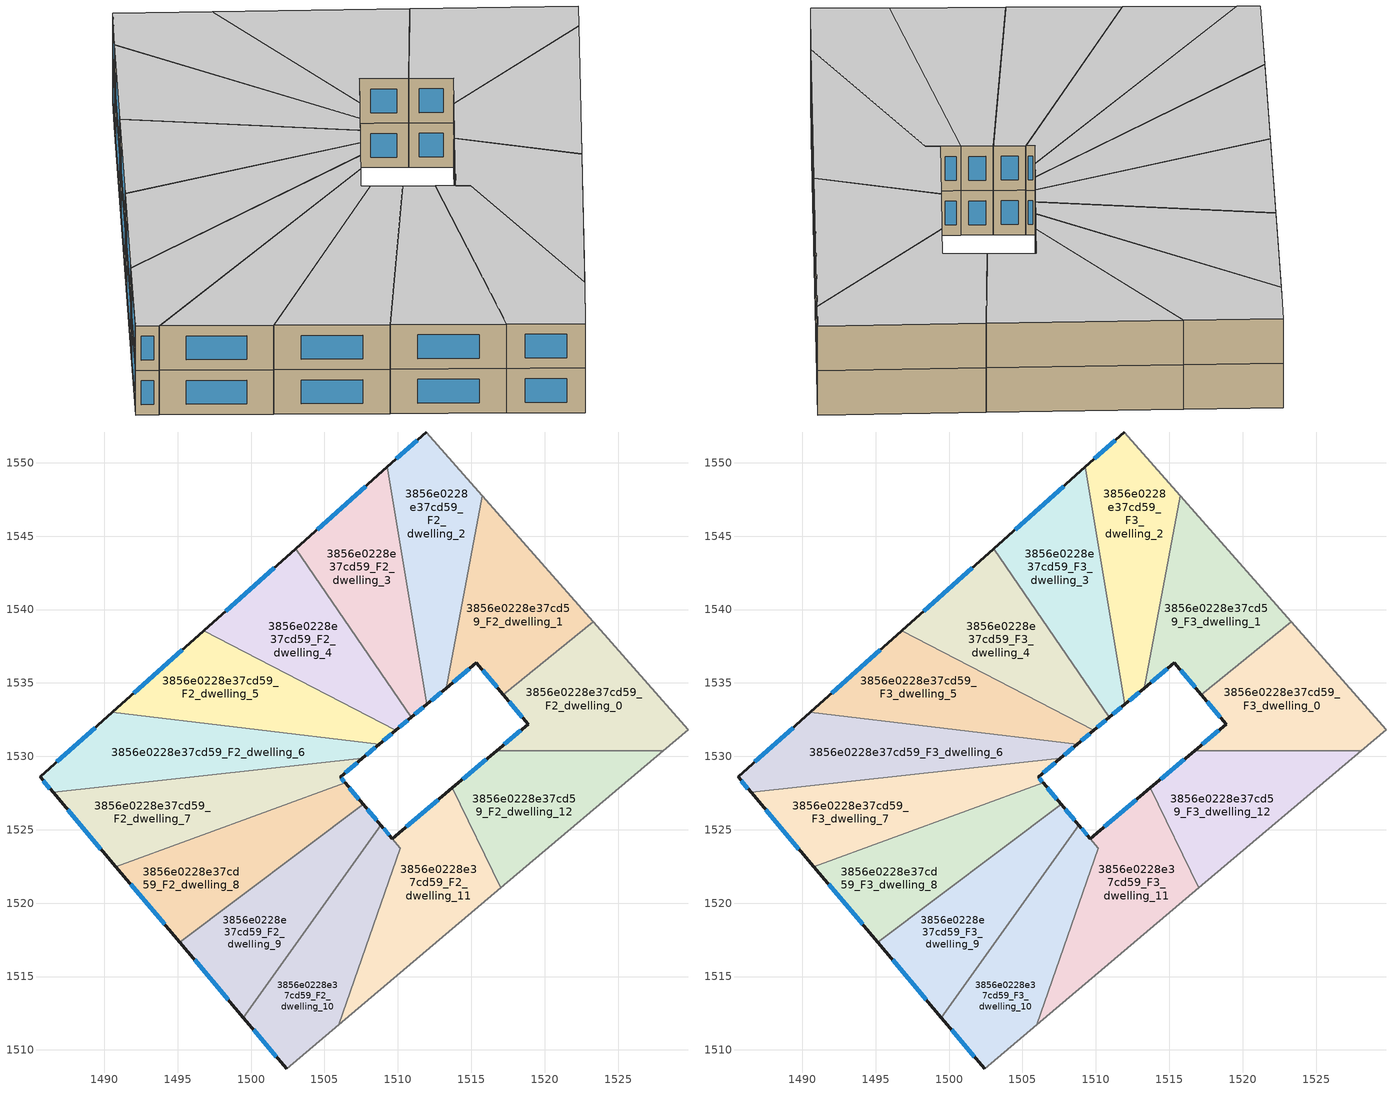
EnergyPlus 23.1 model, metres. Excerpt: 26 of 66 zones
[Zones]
3856e0228e37cd59_F2_dwelling_0
 floor to 3856e0228e37cd59_F1_dwelling_0 (EU_floor_Construction): 1523.32,1539.15 1529.76,1531.83 1528.06,1530.39 1516.73,1530.39 1518.88,1532.2 1517.19,1534.2 z6
 wall outside (EU_wall_Construction): 1517.19,1534.2 1518.88,1532.2 1516.73,1530.39 z6:9
 wall to 3856e0228e37cd59_F2_dwelling_12 (EU_wall_Construction): 1516.73,1530.39 1528.06,1530.39 z6:9
 wall to 3856e0228e37cd59_F2_dwelling_1 (EU_wall_Construction): 1523.32,1539.15 1517.19,1534.2 z6:9
 wall adiabatic (EU_wall_Construction): 1528.06,1530.39 1529.76,1531.83 1523.32,1539.15 z6:9
 window (EU_Window_Construction): 1518.38,1531.77 1517.24,1530.81 / 1517.59,1533.73 1518.49,1532.67 z6.7:8.3
3856e0228e37cd59_F2_dwelling_1
 floor to 3856e0228e37cd59_F1_dwelling_1 (EU_floor_Construction): 1515.76,1547.74 1523.32,1539.15 1517.19,1534.2 1515.35,1536.38 1513.28,1534.64 z6
 wall outside (EU_wall_Construction): 1513.28,1534.64 1515.35,1536.38 1517.19,1534.2 z6:9
 wall to 3856e0228e37cd59_F2_dwelling_2 (EU_wall_Construction): 1515.76,1547.74 1513.28,1534.64 z6:9
 wall adiabatic (EU_wall_Construction): 1523.32,1539.15 1515.76,1547.74 z6:9
 window (EU_Window_Construction): 1515.78,1535.86 1516.76,1534.71 / 1513.77,1535.05 1514.86,1535.97 z6.7:8.3
3856e0228e37cd59_F2_dwelling_10
 floor to 3856e0228e37cd59_F1_dwelling_10 (EU_floor_Construction): 1509.61,1524.4 1510.16,1523.74 1505.99,1511.72 1502.42,1508.71 1499.48,1512.19 1508.84,1525.3 z6
 wall outside (EU_wall_Construction): 1499.48,1512.19 1502.42,1508.71 / 1509.61,1524.4 1508.84,1525.3 z6:9
 wall adiabatic (EU_wall_Construction): 1502.42,1508.71 1505.99,1511.72 z6:9
 wall to 3856e0228e37cd59_F2_dwelling_9 (EU_wall_Construction): 1508.84,1525.3 1499.48,1512.19 z6:9
 wall to 3856e0228e37cd59_F2_dwelling_11 (EU_wall_Construction): 1505.99,1511.72 1510.16,1523.74 1509.61,1524.4 z6:9
 window (EU_Window_Construction): 1500.17,1511.37 1501.73,1509.53 / 1509.43,1524.61 1509.02,1525.09 z6.7:8.3
3856e0228e37cd59_F2_dwelling_11
 floor to 3856e0228e37cd59_F1_dwelling_11 (EU_floor_Construction): 1513.71,1527.85 1517.02,1521.05 1505.99,1511.72 1510.17,1523.74 1509.61,1524.4 z6
 wall outside (EU_wall_Construction): 1513.71,1527.85 1509.61,1524.4 z6:9
 wall to 3856e0228e37cd59_F2_dwelling_12 (EU_wall_Construction): 1517.02,1521.05 1513.71,1527.85 z6:9
 wall adiabatic (EU_wall_Construction): 1505.99,1511.72 1517.02,1521.05 z6:9
 window (EU_Window_Construction): 1512.75,1527.04 1510.57,1525.21 z6.7:8.3
3856e0228e37cd59_F2_dwelling_12
 floor to 3856e0228e37cd59_F1_dwelling_12 (EU_floor_Construction): 1528.06,1530.39 1517.02,1521.05 1513.71,1527.85 1516.73,1530.39 z6
 wall outside (EU_wall_Construction): 1516.73,1530.39 1513.71,1527.85 z6:9
 wall adiabatic (EU_wall_Construction): 1517.02,1521.05 1528.06,1530.39 z6:9
 window (EU_Window_Construction): 1516.02,1529.79 1514.42,1528.45 z6.7:8.3
3856e0228e37cd59_F2_dwelling_2
 floor to 3856e0228e37cd59_F1_dwelling_2 (EU_floor_Construction): 1511.94,1552.08 1515.76,1547.74 1513.28,1534.64 1511.96,1533.53 1509.28,1549.71 z6
 wall outside (EU_wall_Construction): 1511.96,1533.53 1513.28,1534.64 / 1511.94,1552.08 1509.28,1549.71 z6:9
 wall to 3856e0228e37cd59_F2_dwelling_3 (EU_wall_Construction): 1509.28,1549.71 1511.96,1533.53 z6:9
 wall adiabatic (EU_wall_Construction): 1515.76,1547.74 1511.94,1552.08 z6:9
 window (EU_Window_Construction): 1512.27,1533.79 1512.97,1534.38 / 1511.32,1551.53 1509.91,1550.27 z6.7:8.3
3856e0228e37cd59_F2_dwelling_3
 floor to 3856e0228e37cd59_F1_dwelling_3 (EU_floor_Construction): 1509.28,1549.71 1511.96,1533.53 1510.92,1532.66 1503.04,1544.14 z6
 wall outside (EU_wall_Construction): 1510.92,1532.66 1511.96,1533.53 / 1509.28,1549.71 1503.04,1544.14 z6:9
 wall to 3856e0228e37cd59_F2_dwelling_4 (EU_wall_Construction): 1503.04,1544.14 1510.92,1532.66 z6:9
 window (EU_Window_Construction): 1511.16,1532.86 1511.71,1533.33 / 1507.82,1548.4 1504.51,1545.45 z6.7:8.3
3856e0228e37cd59_F2_dwelling_4
 floor to 3856e0228e37cd59_F1_dwelling_4 (EU_floor_Construction): 1503.04,1544.14 1510.92,1532.66 1509.85,1531.76 1496.79,1538.57 z6
 wall outside (EU_wall_Construction): 1509.85,1531.76 1510.92,1532.66 / 1503.04,1544.14 1496.79,1538.57 z6:9
 wall to 3856e0228e37cd59_F2_dwelling_5 (EU_wall_Construction): 1496.79,1538.57 1509.85,1531.76 z6:9
 window (EU_Window_Construction): 1510.1,1531.97 1510.67,1532.45 / 1501.57,1542.83 1498.26,1539.88 z6.7:8.3
3856e0228e37cd59_F2_dwelling_5
 floor to 3856e0228e37cd59_F1_dwelling_5 (EU_floor_Construction): 1509.85,1531.76 1508.74,1530.83 1490.54,1532.99 1496.79,1538.57 z6
 wall outside (EU_wall_Construction): 1508.74,1530.83 1509.85,1531.76 / 1496.79,1538.57 1490.54,1532.99 z6:9
 wall to 3856e0228e37cd59_F2_dwelling_6 (EU_wall_Construction): 1490.54,1532.99 1508.74,1530.83 z6:9
 window (EU_Window_Construction): 1509,1531.05 1509.59,1531.54 / 1495.32,1537.26 1492.01,1534.3 z6.7:8.3
3856e0228e37cd59_F2_dwelling_6
 floor to 3856e0228e37cd59_F1_dwelling_6 (EU_floor_Construction): 1508.74,1530.83 1507.58,1529.85 1486.51,1527.54 1485.62,1528.6 1490.54,1532.99 z6
 wall outside (EU_wall_Construction): 1507.58,1529.85 1508.74,1530.83 / 1490.54,1532.99 1485.62,1528.6 1486.51,1527.54 z6:9
 wall to 3856e0228e37cd59_F2_dwelling_7 (EU_wall_Construction): 1486.51,1527.54 1507.58,1529.85 z6:9
 window (EU_Window_Construction): 1507.85,1530.08 1508.47,1530.6 / 1485.83,1528.35 1486.3,1527.79 / 1489.38,1531.95 1486.78,1529.63 z6.7:8.3
3856e0228e37cd59_F2_dwelling_7
 floor to 3856e0228e37cd59_F1_dwelling_7 (EU_floor_Construction): 1507.58,1529.85 1506.07,1528.59 1506.41,1528.18 1490.78,1522.49 1486.51,1527.54 z6
 wall outside (EU_wall_Construction): 1506.41,1528.18 1506.07,1528.59 1507.58,1529.85 / 1486.51,1527.54 1490.78,1522.49 z6:9
 wall to 3856e0228e37cd59_F2_dwelling_8 (EU_wall_Construction): 1490.78,1522.49 1506.41,1528.18 z6:9
 window (EU_Window_Construction): 1506.43,1528.89 1507.22,1529.56 / 1506.33,1528.28 1506.15,1528.49 / 1487.51,1526.36 1489.78,1523.68 z6.7:8.3
3856e0228e37cd59_F2_dwelling_8
 floor to 3856e0228e37cd59_F1_dwelling_8 (EU_floor_Construction): 1506.41,1528.18 1507.63,1526.74 1495.13,1517.34 1490.78,1522.49 z6
 wall outside (EU_wall_Construction): 1507.63,1526.74 1506.41,1528.18 / 1490.78,1522.49 1495.13,1517.34 z6:9
 wall to 3856e0228e37cd59_F2_dwelling_9 (EU_wall_Construction): 1495.13,1517.34 1507.63,1526.74 z6:9
 window (EU_Window_Construction): 1507.34,1527.08 1506.7,1527.85 / 1491.8,1521.28 1494.11,1518.55 z6.7:8.3
3856e0228e37cd59_F2_dwelling_9
 floor to 3856e0228e37cd59_F1_dwelling_9 (EU_floor_Construction): 1507.63,1526.74 1508.84,1525.3 1499.48,1512.19 1495.13,1517.34 z6
 wall outside (EU_wall_Construction): 1508.84,1525.3 1507.63,1526.74 / 1495.13,1517.34 1499.48,1512.19 z6:9
 window (EU_Window_Construction): 1508.56,1525.64 1507.92,1526.41 / 1496.15,1516.13 1498.46,1513.4 z6.7:8.3
3856e0228e37cd59_F3_dwelling_0
 floor to 3856e0228e37cd59_F2_dwelling_0 (EU_floor_Construction): 1523.32,1539.15 1529.76,1531.83 1528.06,1530.39 1516.73,1530.39 1518.88,1532.2 1517.19,1534.2 z9
 wall outside (EU_wall_Construction): 1517.19,1534.2 1518.88,1532.2 1516.73,1530.39 z9:12
 wall to 3856e0228e37cd59_F3_dwelling_12 (EU_wall_Construction): 1516.73,1530.39 1528.06,1530.39 z9:12
 wall to 3856e0228e37cd59_F3_dwelling_1 (EU_wall_Construction): 1523.32,1539.15 1517.19,1534.2 z9:12
 wall adiabatic (EU_wall_Construction): 1528.06,1530.39 1529.76,1531.83 1523.32,1539.15 z9:12
 window (EU_Window_Construction): 1518.38,1531.77 1517.24,1530.81 / 1517.59,1533.73 1518.49,1532.67 z9.7:11.3
 ceiling to 3856e0228e37cd59_F4_dwelling_0 (EU_floor_Construction): 1529.76,1531.83 1523.32,1539.15 1517.19,1534.2 1518.88,1532.2 1516.73,1530.39 1528.06,1530.39 z12
3856e0228e37cd59_F3_dwelling_1
 floor to 3856e0228e37cd59_F2_dwelling_1 (EU_floor_Construction): 1515.76,1547.74 1523.32,1539.15 1517.19,1534.2 1515.35,1536.38 1513.28,1534.64 z9
 wall outside (EU_wall_Construction): 1513.28,1534.64 1515.35,1536.38 1517.19,1534.2 z9:12
 wall to 3856e0228e37cd59_F3_dwelling_2 (EU_wall_Construction): 1515.76,1547.74 1513.28,1534.64 z9:12
 wall adiabatic (EU_wall_Construction): 1523.32,1539.15 1515.76,1547.74 z9:12
 window (EU_Window_Construction): 1515.78,1535.86 1516.76,1534.71 / 1513.77,1535.05 1514.86,1535.97 z9.7:11.3
 ceiling to 3856e0228e37cd59_F4_dwelling_1 (EU_floor_Construction): 1523.32,1539.15 1515.76,1547.74 1513.28,1534.64 1515.35,1536.38 1517.19,1534.2 z12
3856e0228e37cd59_F3_dwelling_10
 floor to 3856e0228e37cd59_F2_dwelling_10 (EU_floor_Construction): 1509.61,1524.4 1510.16,1523.74 1505.99,1511.72 1502.42,1508.71 1499.48,1512.19 1508.84,1525.3 z9
 wall outside (EU_wall_Construction): 1499.48,1512.19 1502.42,1508.71 / 1509.61,1524.4 1508.84,1525.3 z9:12
 wall adiabatic (EU_wall_Construction): 1502.42,1508.71 1505.99,1511.72 z9:12
 wall to 3856e0228e37cd59_F3_dwelling_9 (EU_wall_Construction): 1508.84,1525.3 1499.48,1512.19 z9:12
 wall to 3856e0228e37cd59_F3_dwelling_11 (EU_wall_Construction): 1505.99,1511.72 1510.16,1523.74 1509.61,1524.4 z9:12
 window (EU_Window_Construction): 1500.17,1511.37 1501.73,1509.53 / 1509.43,1524.61 1509.02,1525.09 z9.7:11.3
 ceiling to 3856e0228e37cd59_F4_dwelling_10 (EU_floor_Construction): 1505.99,1511.72 1510.16,1523.74 1509.61,1524.4 1508.84,1525.3 1499.48,1512.19 1502.42,1508.71 z12
3856e0228e37cd59_F3_dwelling_11
 floor to 3856e0228e37cd59_F2_dwelling_11 (EU_floor_Construction): 1513.71,1527.85 1517.02,1521.05 1505.99,1511.72 1510.17,1523.74 1509.61,1524.4 z9
 wall outside (EU_wall_Construction): 1513.71,1527.85 1509.61,1524.4 z9:12
 wall to 3856e0228e37cd59_F3_dwelling_12 (EU_wall_Construction): 1517.02,1521.05 1513.71,1527.85 z9:12
 wall adiabatic (EU_wall_Construction): 1505.99,1511.72 1517.02,1521.05 z9:12
 window (EU_Window_Construction): 1512.75,1527.04 1510.57,1525.21 z9.7:11.3
 ceiling to 3856e0228e37cd59_F4_dwelling_11 (EU_floor_Construction): 1517.02,1521.05 1513.71,1527.85 1509.61,1524.4 1510.17,1523.74 1505.99,1511.72 z12
3856e0228e37cd59_F3_dwelling_12
 floor to 3856e0228e37cd59_F2_dwelling_12 (EU_floor_Construction): 1528.06,1530.39 1517.02,1521.05 1513.71,1527.85 1516.73,1530.39 z9
 wall outside (EU_wall_Construction): 1516.73,1530.39 1513.71,1527.85 z9:12
 wall adiabatic (EU_wall_Construction): 1517.02,1521.05 1528.06,1530.39 z9:12
 window (EU_Window_Construction): 1516.02,1529.79 1514.42,1528.45 z9.7:11.3
 ceiling to 3856e0228e37cd59_F4_dwelling_12 (EU_floor_Construction): 1528.06,1530.39 1516.73,1530.39 1513.71,1527.85 1517.02,1521.05 z12
3856e0228e37cd59_F3_dwelling_2
 floor to 3856e0228e37cd59_F2_dwelling_2 (EU_floor_Construction): 1511.94,1552.08 1515.76,1547.74 1513.28,1534.64 1511.96,1533.53 1509.28,1549.71 z9
 wall outside (EU_wall_Construction): 1511.96,1533.53 1513.28,1534.64 / 1511.94,1552.08 1509.28,1549.71 z9:12
 wall to 3856e0228e37cd59_F3_dwelling_3 (EU_wall_Construction): 1509.28,1549.71 1511.96,1533.53 z9:12
 wall adiabatic (EU_wall_Construction): 1515.76,1547.74 1511.94,1552.08 z9:12
 window (EU_Window_Construction): 1512.27,1533.79 1512.97,1534.38 / 1511.32,1551.53 1509.91,1550.27 z9.7:11.3
 ceiling to 3856e0228e37cd59_F4_dwelling_2 (EU_floor_Construction): 1513.28,1534.64 1515.76,1547.74 1511.94,1552.08 1509.28,1549.71 1511.96,1533.53 z12
3856e0228e37cd59_F3_dwelling_3
 floor to 3856e0228e37cd59_F2_dwelling_3 (EU_floor_Construction): 1509.28,1549.71 1511.96,1533.53 1510.92,1532.66 1503.04,1544.14 z9
 wall outside (EU_wall_Construction): 1510.92,1532.66 1511.96,1533.53 / 1509.28,1549.71 1503.04,1544.14 z9:12
 wall to 3856e0228e37cd59_F3_dwelling_4 (EU_wall_Construction): 1503.04,1544.14 1510.92,1532.66 z9:12
 window (EU_Window_Construction): 1511.16,1532.86 1511.71,1533.33 / 1507.82,1548.4 1504.51,1545.45 z9.7:11.3
 ceiling to 3856e0228e37cd59_F4_dwelling_3 (EU_floor_Construction): 1511.96,1533.53 1509.28,1549.71 1503.04,1544.14 1510.92,1532.66 z12
3856e0228e37cd59_F3_dwelling_4
 floor to 3856e0228e37cd59_F2_dwelling_4 (EU_floor_Construction): 1503.04,1544.14 1510.92,1532.66 1509.85,1531.76 1496.79,1538.57 z9
 wall outside (EU_wall_Construction): 1509.85,1531.76 1510.92,1532.66 / 1503.04,1544.14 1496.79,1538.57 z9:12
 wall to 3856e0228e37cd59_F3_dwelling_5 (EU_wall_Construction): 1496.79,1538.57 1509.85,1531.76 z9:12
 window (EU_Window_Construction): 1510.1,1531.97 1510.67,1532.45 / 1501.57,1542.83 1498.26,1539.88 z9.7:11.3
 ceiling to 3856e0228e37cd59_F4_dwelling_4 (EU_floor_Construction): 1510.92,1532.66 1503.04,1544.14 1496.79,1538.57 1509.85,1531.76 z12
3856e0228e37cd59_F3_dwelling_5
 floor to 3856e0228e37cd59_F2_dwelling_5 (EU_floor_Construction): 1509.85,1531.76 1508.74,1530.83 1490.54,1532.99 1496.79,1538.57 z9
 wall outside (EU_wall_Construction): 1508.74,1530.83 1509.85,1531.76 / 1496.79,1538.57 1490.54,1532.99 z9:12
 wall to 3856e0228e37cd59_F3_dwelling_6 (EU_wall_Construction): 1490.54,1532.99 1508.74,1530.83 z9:12
 window (EU_Window_Construction): 1509,1531.05 1509.59,1531.54 / 1495.32,1537.26 1492.01,1534.3 z9.7:11.3
 ceiling to 3856e0228e37cd59_F4_dwelling_5 (EU_floor_Construction): 1509.85,1531.76 1496.79,1538.57 1490.54,1532.99 1508.74,1530.83 z12
3856e0228e37cd59_F3_dwelling_6
 floor to 3856e0228e37cd59_F2_dwelling_6 (EU_floor_Construction): 1508.74,1530.83 1507.58,1529.85 1486.51,1527.54 1485.62,1528.6 1490.54,1532.99 z9
 wall outside (EU_wall_Construction): 1507.58,1529.85 1508.74,1530.83 / 1490.54,1532.99 1485.62,1528.6 1486.51,1527.54 z9:12
 wall to 3856e0228e37cd59_F3_dwelling_7 (EU_wall_Construction): 1486.51,1527.54 1507.58,1529.85 z9:12
 window (EU_Window_Construction): 1507.85,1530.08 1508.47,1530.6 / 1485.83,1528.35 1486.3,1527.79 / 1489.38,1531.95 1486.78,1529.63 z9.7:11.3
 ceiling to 3856e0228e37cd59_F4_dwelling_6 (EU_floor_Construction): 1507.58,1529.85 1508.74,1530.83 1490.54,1532.99 1485.62,1528.6 1486.51,1527.54 z12
3856e0228e37cd59_F3_dwelling_7
 floor to 3856e0228e37cd59_F2_dwelling_7 (EU_floor_Construction): 1507.58,1529.85 1506.07,1528.59 1506.41,1528.18 1490.78,1522.49 1486.51,1527.54 z9
 wall outside (EU_wall_Construction): 1506.41,1528.18 1506.07,1528.59 1507.58,1529.85 / 1486.51,1527.54 1490.78,1522.49 z9:12
 wall to 3856e0228e37cd59_F3_dwelling_8 (EU_wall_Construction): 1490.78,1522.49 1506.41,1528.18 z9:12
 window (EU_Window_Construction): 1506.43,1528.89 1507.22,1529.56 / 1506.33,1528.28 1506.15,1528.49 / 1487.51,1526.36 1489.78,1523.68 z9.7:11.3
 ceiling to 3856e0228e37cd59_F4_dwelling_7 (EU_floor_Construction): 1506.41,1528.18 1506.07,1528.59 1507.58,1529.85 1486.51,1527.54 1490.78,1522.49 z12
3856e0228e37cd59_F3_dwelling_8
 floor to 3856e0228e37cd59_F2_dwelling_8 (EU_floor_Construction): 1506.41,1528.18 1507.63,1526.74 1495.13,1517.34 1490.78,1522.49 z9
 wall outside (EU_wall_Construction): 1507.63,1526.74 1506.41,1528.18 / 1490.78,1522.49 1495.13,1517.34 z9:12
 wall to 3856e0228e37cd59_F3_dwelling_9 (EU_wall_Construction): 1495.13,1517.34 1507.63,1526.74 z9:12
 window (EU_Window_Construction): 1507.34,1527.08 1506.7,1527.85 / 1491.8,1521.28 1494.11,1518.55 z9.7:11.3
 ceiling to 3856e0228e37cd59_F4_dwelling_8 (EU_floor_Construction): 1507.63,1526.74 1506.41,1528.18 1490.78,1522.49 1495.13,1517.34 z12
3856e0228e37cd59_F3_dwelling_9
 floor to 3856e0228e37cd59_F2_dwelling_9 (EU_floor_Construction): 1507.63,1526.74 1508.84,1525.3 1499.48,1512.19 1495.13,1517.34 z9
 wall outside (EU_wall_Construction): 1508.84,1525.3 1507.63,1526.74 / 1495.13,1517.34 1499.48,1512.19 z9:12
 window (EU_Window_Construction): 1508.56,1525.64 1507.92,1526.41 / 1496.15,1516.13 1498.46,1513.4 z9.7:11.3
 ceiling to 3856e0228e37cd59_F4_dwelling_9 (EU_floor_Construction): 1499.48,1512.19 1508.84,1525.3 1507.63,1526.74 1495.13,1517.34 z12
[Building]
EU S2 Campaign: North Axis=0; Terrain=City; Solar Distribution=FullExterior
[Site:Location]
Budapest.Ferenc.Liszt.Intl.AP: Latitude=47.437; Longitude=19.256; Time Zone=1; Elevation=185
[SizingPeriod:WeatherFileDays]
AnnualSizingPeriod: Begin Month=1; Begin Day of Month=1; End Month=12; End Day of Month=31; Day of Week for Start Day=Monday; Use Weather File Daylight Saving Period=No; Use Weather File Rain and Snow Indicators=No
[MATERIAL]
EU_InternalMass_Material: Roughness=MediumRough; Thickness=0.1; Conductivity=1; Density=1800; Specific Heat=900; Thermal Absorptance=0.9; Solar Absorptance=0.7; Visible Absorptance=0.7
[MATERIAL:NOMASS] Roughness=MediumRough; Thermal Absorptance=0.9; Solar Absorptance=0.7; Visible Absorptance=0.7
Name | Thermal Resistance
EU_wall_NoMass | 0.832559
EU_floor_NoMass | 0.872794
[WINDOWMATERIAL:SIMPLEGLAZINGSYSTEM]
EU_Window_SimpleGlazing: UFactor=2.79869; Solar Heat Gain Coefficient=0.75; Visible Transmittance=0.75
[CONSTRUCTION]
EU_wall_Construction: EU_wall_NoMass
EU_floor_Construction: EU_floor_NoMass
EU_Window_Construction: EU_Window_SimpleGlazing
EU_InternalMass_Construction: EU_InternalMass_Material
[ZONE] Type=1; Multiplier=1; Ceiling Height=autocalculate; Floor Area=autocalculate; Part of Total Floor Area=Yes
Name | Volume
3856e0228e37cd59_F2_dwelling_0; 3856e0228e37cd59_F3_dwelling_0 | 202.044
3856e0228e37cd59_F2_dwelling_1; 3856e0228e37cd59_F3_dwelling_1 | 202.042
3856e0228e37cd59_F2_dwelling_10; 3856e0228e37cd59_F3_dwelling_10 | 200.217
3856e0228e37cd59_F2_dwelling_11; 3856e0228e37cd59_F3_dwelling_11 | 203.942
3856e0228e37cd59_F2_dwelling_12; 3856e0228e37cd59_F3_dwelling_12 | 202.041
3856e0228e37cd59_F2_dwelling_2; 3856e0228e37cd59_F3_dwelling_2 | 202.08
3856e0228e37cd59_F2_dwelling_3; 3856e0228e37cd59_F3_dwelling_3 | 202.058
3856e0228e37cd59_F2_dwelling_4; 3856e0228e37cd59_F3_dwelling_4 | 202.07
3856e0228e37cd59_F2_dwelling_5; 3856e0228e37cd59_F3_dwelling_5 | 202.057
3856e0228e37cd59_F2_dwelling_6; 3856e0228e37cd59_F3_dwelling_6 | 202.068
3856e0228e37cd59_F2_dwelling_7; 3856e0228e37cd59_F3_dwelling_7 | 202.05
3856e0228e37cd59_F2_dwelling_8; 3856e0228e37cd59_F3_dwelling_8 | 202.043
3856e0228e37cd59_F2_dwelling_9; 3856e0228e37cd59_F3_dwelling_9 | 202.048
[INTERNALMASS] Construction=EU_InternalMass_Construction
Name | Zone or ZoneList | Surface Area
3856e0228e37cd59_F2_dwelling_0_EU_InternalMass | 3856e0228e37cd59_F2_dwelling_0 | 67.3481
3856e0228e37cd59_F2_dwelling_1_EU_InternalMass | 3856e0228e37cd59_F2_dwelling_1 | 67.347
3856e0228e37cd59_F2_dwelling_2_EU_InternalMass | 3856e0228e37cd59_F2_dwelling_2 | 67.3599
3856e0228e37cd59_F2_dwelling_3_EU_InternalMass | 3856e0228e37cd59_F2_dwelling_3 | 67.3526
3856e0228e37cd59_F2_dwelling_4_EU_InternalMass | 3856e0228e37cd59_F2_dwelling_4 | 67.3565
3856e0228e37cd59_F2_dwelling_5_EU_InternalMass | 3856e0228e37cd59_F2_dwelling_5 | 67.3522
3856e0228e37cd59_F2_dwelling_6_EU_InternalMass | 3856e0228e37cd59_F2_dwelling_6 | 67.356
3856e0228e37cd59_F2_dwelling_7_EU_InternalMass | 3856e0228e37cd59_F2_dwelling_7 | 67.35
3856e0228e37cd59_F2_dwelling_8_EU_InternalMass | 3856e0228e37cd59_F2_dwelling_8 | 67.3478
3856e0228e37cd59_F2_dwelling_9_EU_InternalMass | 3856e0228e37cd59_F2_dwelling_9 | 67.3491
3856e0228e37cd59_F2_dwelling_10_EU_InternalMass | 3856e0228e37cd59_F2_dwelling_10 | 66.7409
3856e0228e37cd59_F2_dwelling_11_EU_InternalMass | 3856e0228e37cd59_F2_dwelling_11 | 67.9803
3856e0228e37cd59_F2_dwelling_12_EU_InternalMass | 3856e0228e37cd59_F2_dwelling_12 | 67.3469
3856e0228e37cd59_F3_dwelling_0_EU_InternalMass | 3856e0228e37cd59_F3_dwelling_0 | 67.3481
3856e0228e37cd59_F3_dwelling_1_EU_InternalMass | 3856e0228e37cd59_F3_dwelling_1 | 67.347
3856e0228e37cd59_F3_dwelling_2_EU_InternalMass | 3856e0228e37cd59_F3_dwelling_2 | 67.3599
3856e0228e37cd59_F3_dwelling_3_EU_InternalMass | 3856e0228e37cd59_F3_dwelling_3 | 67.3526
3856e0228e37cd59_F3_dwelling_4_EU_InternalMass | 3856e0228e37cd59_F3_dwelling_4 | 67.3565
3856e0228e37cd59_F3_dwelling_5_EU_InternalMass | 3856e0228e37cd59_F3_dwelling_5 | 67.3522
3856e0228e37cd59_F3_dwelling_6_EU_InternalMass | 3856e0228e37cd59_F3_dwelling_6 | 67.356
3856e0228e37cd59_F3_dwelling_7_EU_InternalMass | 3856e0228e37cd59_F3_dwelling_7 | 67.35
3856e0228e37cd59_F3_dwelling_8_EU_InternalMass | 3856e0228e37cd59_F3_dwelling_8 | 67.3478
3856e0228e37cd59_F3_dwelling_9_EU_InternalMass | 3856e0228e37cd59_F3_dwelling_9 | 67.3491
3856e0228e37cd59_F3_dwelling_10_EU_InternalMass | 3856e0228e37cd59_F3_dwelling_10 | 66.7409
3856e0228e37cd59_F3_dwelling_11_EU_InternalMass | 3856e0228e37cd59_F3_dwelling_11 | 67.9803
3856e0228e37cd59_F3_dwelling_12_EU_InternalMass | 3856e0228e37cd59_F3_dwelling_12 | 67.3469
[OTHEREQUIPMENT] Fuel Type=Electricity; Design Level Calculation Method=Watts/Area; Power per Zone Floor Area=1; Fraction Latent=0; Fraction Radiant=0; Fraction Lost=0; Carbon Dioxide Generation Rate=0; EndUse Subcategory=EU_Step8_InternalGains
Name | Zone or ZoneList or Space or SpaceList | Schedule
EU_Step8_InternalGain_3856e0228e37cd59_F2_dwelling_0_f000 | 3856e0228e37cd59_F2_dwelling_0 | EU_Step8_GainSchedule_3856e0228e37cd59_F2_dwelling_0_f000
EU_Step8_InternalGain_3856e0228e37cd59_F2_dwelling_1_f000 | 3856e0228e37cd59_F2_dwelling_1 | EU_Step8_GainSchedule_3856e0228e37cd59_F2_dwelling_1_f000
EU_Step8_InternalGain_3856e0228e37cd59_F2_dwelling_2_f000 | 3856e0228e37cd59_F2_dwelling_2 | EU_Step8_GainSchedule_3856e0228e37cd59_F2_dwelling_2_f000
EU_Step8_InternalGain_3856e0228e37cd59_F2_dwelling_3_f000 | 3856e0228e37cd59_F2_dwelling_3 | EU_Step8_GainSchedule_3856e0228e37cd59_F2_dwelling_3_f000
EU_Step8_InternalGain_3856e0228e37cd59_F2_dwelling_4_f000 | 3856e0228e37cd59_F2_dwelling_4 | EU_Step8_GainSchedule_3856e0228e37cd59_F2_dwelling_4_f000
EU_Step8_InternalGain_3856e0228e37cd59_F2_dwelling_5_f000 | 3856e0228e37cd59_F2_dwelling_5 | EU_Step8_GainSchedule_3856e0228e37cd59_F2_dwelling_5_f000
EU_Step8_InternalGain_3856e0228e37cd59_F2_dwelling_6_f000 | 3856e0228e37cd59_F2_dwelling_6 | EU_Step8_GainSchedule_3856e0228e37cd59_F2_dwelling_6_f000
EU_Step8_InternalGain_3856e0228e37cd59_F2_dwelling_7_f000 | 3856e0228e37cd59_F2_dwelling_7 | EU_Step8_GainSchedule_3856e0228e37cd59_F2_dwelling_7_f000
EU_Step8_InternalGain_3856e0228e37cd59_F2_dwelling_8_f000 | 3856e0228e37cd59_F2_dwelling_8 | EU_Step8_GainSchedule_3856e0228e37cd59_F2_dwelling_8_f000
EU_Step8_InternalGain_3856e0228e37cd59_F2_dwelling_9_f000 | 3856e0228e37cd59_F2_dwelling_9 | EU_Step8_GainSchedule_3856e0228e37cd59_F2_dwelling_9_f000
EU_Step8_InternalGain_3856e0228e37cd59_F2_dwelling_10_f000 | 3856e0228e37cd59_F2_dwelling_10 | EU_Step8_GainSchedule_3856e0228e37cd59_F2_dwelling_10_f000
EU_Step8_InternalGain_3856e0228e37cd59_F2_dwelling_11_f000 | 3856e0228e37cd59_F2_dwelling_11 | EU_Step8_GainSchedule_3856e0228e37cd59_F2_dwelling_11_f000
EU_Step8_InternalGain_3856e0228e37cd59_F2_dwelling_12_f000 | 3856e0228e37cd59_F2_dwelling_12 | EU_Step8_GainSchedule_3856e0228e37cd59_F2_dwelling_12_f000
EU_Step8_InternalGain_3856e0228e37cd59_F3_dwelling_0_f000 | 3856e0228e37cd59_F3_dwelling_0 | EU_Step8_GainSchedule_3856e0228e37cd59_F3_dwelling_0_f000
EU_Step8_InternalGain_3856e0228e37cd59_F3_dwelling_1_f000 | 3856e0228e37cd59_F3_dwelling_1 | EU_Step8_GainSchedule_3856e0228e37cd59_F3_dwelling_1_f000
EU_Step8_InternalGain_3856e0228e37cd59_F3_dwelling_2_f000 | 3856e0228e37cd59_F3_dwelling_2 | EU_Step8_GainSchedule_3856e0228e37cd59_F3_dwelling_2_f000
EU_Step8_InternalGain_3856e0228e37cd59_F3_dwelling_3_f000 | 3856e0228e37cd59_F3_dwelling_3 | EU_Step8_GainSchedule_3856e0228e37cd59_F3_dwelling_3_f000
EU_Step8_InternalGain_3856e0228e37cd59_F3_dwelling_4_f000 | 3856e0228e37cd59_F3_dwelling_4 | EU_Step8_GainSchedule_3856e0228e37cd59_F3_dwelling_4_f000
EU_Step8_InternalGain_3856e0228e37cd59_F3_dwelling_5_f000 | 3856e0228e37cd59_F3_dwelling_5 | EU_Step8_GainSchedule_3856e0228e37cd59_F3_dwelling_5_f000
EU_Step8_InternalGain_3856e0228e37cd59_F3_dwelling_6_f000 | 3856e0228e37cd59_F3_dwelling_6 | EU_Step8_GainSchedule_3856e0228e37cd59_F3_dwelling_6_f000
EU_Step8_InternalGain_3856e0228e37cd59_F3_dwelling_7_f000 | 3856e0228e37cd59_F3_dwelling_7 | EU_Step8_GainSchedule_3856e0228e37cd59_F3_dwelling_7_f000
EU_Step8_InternalGain_3856e0228e37cd59_F3_dwelling_8_f000 | 3856e0228e37cd59_F3_dwelling_8 | EU_Step8_GainSchedule_3856e0228e37cd59_F3_dwelling_8_f000
EU_Step8_InternalGain_3856e0228e37cd59_F3_dwelling_9_f000 | 3856e0228e37cd59_F3_dwelling_9 | EU_Step8_GainSchedule_3856e0228e37cd59_F3_dwelling_9_f000
EU_Step8_InternalGain_3856e0228e37cd59_F3_dwelling_10_f000 | 3856e0228e37cd59_F3_dwelling_10 | EU_Step8_GainSchedule_3856e0228e37cd59_F3_dwelling_10_f000
EU_Step8_InternalGain_3856e0228e37cd59_F3_dwelling_11_f000 | 3856e0228e37cd59_F3_dwelling_11 | EU_Step8_GainSchedule_3856e0228e37cd59_F3_dwelling_11_f000
EU_Step8_InternalGain_3856e0228e37cd59_F3_dwelling_12_f000 | 3856e0228e37cd59_F3_dwelling_12 | EU_Step8_GainSchedule_3856e0228e37cd59_F3_dwelling_12_f000
[ZONEVENTILATION:DESIGNFLOWRATE] Schedule=EU_AlwaysOn; Design Flow Rate Calculation Method=AirChanges/Hour; Air Changes per Hour=0.475469; Ventilation Type=Natural; Fan Pressure Rise=0; Fan Total Efficiency=1; Constant Term Coefficient=1; Temperature Term Coefficient=0; Velocity Term Coefficient=0; Velocity Squared Term Coefficient=0; Minimum Indoor Temperature=-100; Maximum Indoor Temperature=100; Delta Temperature=-100; Minimum Outdoor Temperature=-100; Maximum Outdoor Temperature=100; Maximum Wind Speed=40
Name | Zone or ZoneList or Space or SpaceList
EU_ConstantAir_3856e0228e37cd59_F2_dwelling_0 | 3856e0228e37cd59_F2_dwelling_0
EU_ConstantAir_3856e0228e37cd59_F2_dwelling_1 | 3856e0228e37cd59_F2_dwelling_1
EU_ConstantAir_3856e0228e37cd59_F2_dwelling_2 | 3856e0228e37cd59_F2_dwelling_2
EU_ConstantAir_3856e0228e37cd59_F2_dwelling_3 | 3856e0228e37cd59_F2_dwelling_3
EU_ConstantAir_3856e0228e37cd59_F2_dwelling_4 | 3856e0228e37cd59_F2_dwelling_4
EU_ConstantAir_3856e0228e37cd59_F2_dwelling_5 | 3856e0228e37cd59_F2_dwelling_5
EU_ConstantAir_3856e0228e37cd59_F2_dwelling_6 | 3856e0228e37cd59_F2_dwelling_6
EU_ConstantAir_3856e0228e37cd59_F2_dwelling_7 | 3856e0228e37cd59_F2_dwelling_7
EU_ConstantAir_3856e0228e37cd59_F2_dwelling_8 | 3856e0228e37cd59_F2_dwelling_8
EU_ConstantAir_3856e0228e37cd59_F2_dwelling_9 | 3856e0228e37cd59_F2_dwelling_9
EU_ConstantAir_3856e0228e37cd59_F2_dwelling_10 | 3856e0228e37cd59_F2_dwelling_10
EU_ConstantAir_3856e0228e37cd59_F2_dwelling_11 | 3856e0228e37cd59_F2_dwelling_11
EU_ConstantAir_3856e0228e37cd59_F2_dwelling_12 | 3856e0228e37cd59_F2_dwelling_12
EU_ConstantAir_3856e0228e37cd59_F3_dwelling_0 | 3856e0228e37cd59_F3_dwelling_0
EU_ConstantAir_3856e0228e37cd59_F3_dwelling_1 | 3856e0228e37cd59_F3_dwelling_1
EU_ConstantAir_3856e0228e37cd59_F3_dwelling_2 | 3856e0228e37cd59_F3_dwelling_2
EU_ConstantAir_3856e0228e37cd59_F3_dwelling_3 | 3856e0228e37cd59_F3_dwelling_3
EU_ConstantAir_3856e0228e37cd59_F3_dwelling_4 | 3856e0228e37cd59_F3_dwelling_4
EU_ConstantAir_3856e0228e37cd59_F3_dwelling_5 | 3856e0228e37cd59_F3_dwelling_5
EU_ConstantAir_3856e0228e37cd59_F3_dwelling_6 | 3856e0228e37cd59_F3_dwelling_6
EU_ConstantAir_3856e0228e37cd59_F3_dwelling_7 | 3856e0228e37cd59_F3_dwelling_7
EU_ConstantAir_3856e0228e37cd59_F3_dwelling_8 | 3856e0228e37cd59_F3_dwelling_8
EU_ConstantAir_3856e0228e37cd59_F3_dwelling_9 | 3856e0228e37cd59_F3_dwelling_9
EU_ConstantAir_3856e0228e37cd59_F3_dwelling_10 | 3856e0228e37cd59_F3_dwelling_10
EU_ConstantAir_3856e0228e37cd59_F3_dwelling_11 | 3856e0228e37cd59_F3_dwelling_11
EU_ConstantAir_3856e0228e37cd59_F3_dwelling_12 | 3856e0228e37cd59_F3_dwelling_12
[HVACTEMPLATE:THERMOSTAT] Constant Heating Setpoint=20; Constant Cooling Setpoint=50
EU_HeatOnly_3856e0228e37cd59_F0_dwelling_2; EU_HeatOnly_3856e0228e37cd59_F0_dwelling_3; EU_HeatOnly_3856e0228e37cd59_F0_dwelling_4; EU_HeatOnly_3856e0228e37cd59_F0_dwelling_5; EU_HeatOnly_3856e0228e37cd59_F0_dwelling_6; EU_HeatOnly_3856e0228e37cd59_F0_dwelling_7; EU_HeatOnly_3856e0228e37cd59_F0_dwelling_8; EU_HeatOnly_3856e0228e37cd59_F0_dwelling_9; EU_HeatOnly_3856e0228e37cd59_F0_dwelling_10; EU_HeatOnly_3856e0228e37cd59_F0_dwelling_11; EU_HeatOnly_3856e0228e37cd59_F0_dwelling_12; EU_HeatOnly_3856e0228e37cd59_F0_dwelling_13; EU_HeatOnly_3856e0228e37cd59_F1_dwelling_0; EU_HeatOnly_3856e0228e37cd59_F1_dwelling_1; EU_HeatOnly_3856e0228e37cd59_F1_dwelling_2; EU_HeatOnly_3856e0228e37cd59_F1_dwelling_3; EU_HeatOnly_3856e0228e37cd59_F1_dwelling_4; EU_HeatOnly_3856e0228e37cd59_F1_dwelling_5; EU_HeatOnly_3856e0228e37cd59_F1_dwelling_6; EU_HeatOnly_3856e0228e37cd59_F1_dwelling_7; EU_HeatOnly_3856e0228e37cd59_F1_dwelling_8; EU_HeatOnly_3856e0228e37cd59_F1_dwelling_9; EU_HeatOnly_3856e0228e37cd59_F1_dwelling_10; EU_HeatOnly_3856e0228e37cd59_F1_dwelling_11; EU_HeatOnly_3856e0228e37cd59_F1_dwelling_12; EU_HeatOnly_3856e0228e37cd59_F2_dwelling_0; EU_HeatOnly_3856e0228e37cd59_F2_dwelling_1; EU_HeatOnly_3856e0228e37cd59_F2_dwelling_2; EU_HeatOnly_3856e0228e37cd59_F2_dwelling_3; EU_HeatOnly_3856e0228e37cd59_F2_dwelling_4; EU_HeatOnly_3856e0228e37cd59_F2_dwelling_5; EU_HeatOnly_3856e0228e37cd59_F2_dwelling_6; EU_HeatOnly_3856e0228e37cd59_F2_dwelling_7; EU_HeatOnly_3856e0228e37cd59_F2_dwelling_8; EU_HeatOnly_3856e0228e37cd59_F2_dwelling_9; EU_HeatOnly_3856e0228e37cd59_F2_dwelling_10; EU_HeatOnly_3856e0228e37cd59_F2_dwelling_11; EU_HeatOnly_3856e0228e37cd59_F2_dwelling_12; EU_HeatOnly_3856e0228e37cd59_F3_dwelling_0; EU_HeatOnly_3856e0228e37cd59_F3_dwelling_1; EU_HeatOnly_3856e0228e37cd59_F3_dwelling_2; EU_HeatOnly_3856e0228e37cd59_F3_dwelling_3; EU_HeatOnly_3856e0228e37cd59_F3_dwelling_4; EU_HeatOnly_3856e0228e37cd59_F3_dwelling_5; EU_HeatOnly_3856e0228e37cd59_F3_dwelling_6; EU_HeatOnly_3856e0228e37cd59_F3_dwelling_7; EU_HeatOnly_3856e0228e37cd59_F3_dwelling_8; EU_HeatOnly_3856e0228e37cd59_F3_dwelling_9; EU_HeatOnly_3856e0228e37cd59_F3_dwelling_10; EU_HeatOnly_3856e0228e37cd59_F3_dwelling_11; EU_HeatOnly_3856e0228e37cd59_F3_dwelling_12; EU_HeatOnly_3856e0228e37cd59_F4_dwelling_0; EU_HeatOnly_3856e0228e37cd59_F4_dwelling_1; EU_HeatOnly_3856e0228e37cd59_F4_dwelling_2; EU_HeatOnly_3856e0228e37cd59_F4_dwelling_3; EU_HeatOnly_3856e0228e37cd59_F4_dwelling_4; EU_HeatOnly_3856e0228e37cd59_F4_dwelling_5; EU_HeatOnly_3856e0228e37cd59_F4_dwelling_6; EU_HeatOnly_3856e0228e37cd59_F4_dwelling_7; EU_HeatOnly_3856e0228e37cd59_F4_dwelling_8; EU_HeatOnly_3856e0228e37cd59_F4_dwelling_9; EU_HeatOnly_3856e0228e37cd59_F4_dwelling_10; EU_HeatOnly_3856e0228e37cd59_F4_dwelling_11; EU_HeatOnly_3856e0228e37cd59_F4_dwelling_12
[HVACTEMPLATE:ZONE:IDEALLOADSAIRSYSTEM] System Availability Schedule=EU_AlwaysOn; Maximum Heating Supply Air Temperature=50; Minimum Cooling Supply Air Temperature=13; Maximum Heating Supply Air Humidity Ratio=0.0156; Minimum Cooling Supply Air Humidity Ratio=0.0077; Heating Limit=NoLimit; Cooling Limit=NoLimit; Heating Availability Schedule=EU_AlwaysOn; Cooling Availability Schedule=EU_CoolingOff; Dehumidification Control Type=ConstantSensibleHeatRatio; Cooling Sensible Heat Ratio=0.7; Dehumidification Setpoint=60; Humidification Control Type=None; Humidification Setpoint=30; Outdoor Air Method=None; Outdoor Air Flow Rate per Person=0.00944; Outdoor Air Flow Rate per Zone Floor Area=0; Outdoor Air Flow Rate per Zone=0; Demand Controlled Ventilation Type=None; Outdoor Air Economizer Type=NoEconomizer; Heat Recovery Type=None; Sensible Heat Recovery Effectiveness=0.7; Latent Heat Recovery Effectiveness=0.65
Name | Template Thermostat
3856e0228e37cd59_F2_dwelling_0 | EU_HeatOnly_3856e0228e37cd59_F2_dwelling_0
3856e0228e37cd59_F2_dwelling_1 | EU_HeatOnly_3856e0228e37cd59_F2_dwelling_1
3856e0228e37cd59_F2_dwelling_2 | EU_HeatOnly_3856e0228e37cd59_F2_dwelling_2
3856e0228e37cd59_F2_dwelling_3 | EU_HeatOnly_3856e0228e37cd59_F2_dwelling_3
3856e0228e37cd59_F2_dwelling_4 | EU_HeatOnly_3856e0228e37cd59_F2_dwelling_4
3856e0228e37cd59_F2_dwelling_5 | EU_HeatOnly_3856e0228e37cd59_F2_dwelling_5
3856e0228e37cd59_F2_dwelling_6 | EU_HeatOnly_3856e0228e37cd59_F2_dwelling_6
3856e0228e37cd59_F2_dwelling_7 | EU_HeatOnly_3856e0228e37cd59_F2_dwelling_7
3856e0228e37cd59_F2_dwelling_8 | EU_HeatOnly_3856e0228e37cd59_F2_dwelling_8
3856e0228e37cd59_F2_dwelling_9 | EU_HeatOnly_3856e0228e37cd59_F2_dwelling_9
3856e0228e37cd59_F2_dwelling_10 | EU_HeatOnly_3856e0228e37cd59_F2_dwelling_10
3856e0228e37cd59_F2_dwelling_11 | EU_HeatOnly_3856e0228e37cd59_F2_dwelling_11
3856e0228e37cd59_F2_dwelling_12 | EU_HeatOnly_3856e0228e37cd59_F2_dwelling_12
3856e0228e37cd59_F3_dwelling_0 | EU_HeatOnly_3856e0228e37cd59_F3_dwelling_0
3856e0228e37cd59_F3_dwelling_1 | EU_HeatOnly_3856e0228e37cd59_F3_dwelling_1
3856e0228e37cd59_F3_dwelling_2 | EU_HeatOnly_3856e0228e37cd59_F3_dwelling_2
3856e0228e37cd59_F3_dwelling_3 | EU_HeatOnly_3856e0228e37cd59_F3_dwelling_3
3856e0228e37cd59_F3_dwelling_4 | EU_HeatOnly_3856e0228e37cd59_F3_dwelling_4
3856e0228e37cd59_F3_dwelling_5 | EU_HeatOnly_3856e0228e37cd59_F3_dwelling_5
3856e0228e37cd59_F3_dwelling_6 | EU_HeatOnly_3856e0228e37cd59_F3_dwelling_6
3856e0228e37cd59_F3_dwelling_7 | EU_HeatOnly_3856e0228e37cd59_F3_dwelling_7
3856e0228e37cd59_F3_dwelling_8 | EU_HeatOnly_3856e0228e37cd59_F3_dwelling_8
3856e0228e37cd59_F3_dwelling_9 | EU_HeatOnly_3856e0228e37cd59_F3_dwelling_9
3856e0228e37cd59_F3_dwelling_10 | EU_HeatOnly_3856e0228e37cd59_F3_dwelling_10
3856e0228e37cd59_F3_dwelling_11 | EU_HeatOnly_3856e0228e37cd59_F3_dwelling_11
3856e0228e37cd59_F3_dwelling_12 | EU_HeatOnly_3856e0228e37cd59_F3_dwelling_12
[SIZING:ZONE] Zone Cooling Design Supply Air Temperature Input Method=SupplyAirTemperature; Zone Cooling Design Supply Air Temperature=13; Zone Heating Design Supply Air Temperature Input Method=SupplyAirTemperature; Zone Heating Design Supply Air Temperature=50; Zone Cooling Design Supply Air Humidity Ratio=0.008; Zone Heating Design Supply Air Humidity Ratio=0.008; Cooling Design Air Flow Method=DesignDay; Cooling Design Air Flow Rate=0; Cooling Minimum Air Flow per Zone Floor Area=0.000762; Cooling Minimum Air Flow=0; Cooling Minimum Air Flow Fraction=0.2; Heating Design Air Flow Method=DesignDay; Heating Design Air Flow Rate=0; Heating Maximum Air Flow per Zone Floor Area=0.002032; Heating Maximum Air Flow=0.141576; Heating Maximum Air Flow Fraction=0.3; Account for Dedicated Outdoor Air System=No; Dedicated Outdoor Air System Control Strategy=NeutralSupplyAir; Dedicated Outdoor Air Low Setpoint Temperature for Design=autosize; Dedicated Outdoor Air High Setpoint Temperature for Design=autosize; Zone Load Sizing Method=Sensible Load Only No Latent Load; Zone Latent Cooling Design Supply Air Humidity Ratio Input Method=HumidityRatioDifference; Zone Cooling Design Supply Air Humidity Ratio Difference=0.005; Zone Latent Heating Design Supply Air Humidity Ratio Input Method=HumidityRatioDifference; Zone Humidification Design Supply Air Humidity Ratio Difference=0.005
3856e0228e37cd59_F2_dwelling_0; 3856e0228e37cd59_F2_dwelling_1; 3856e0228e37cd59_F2_dwelling_2; 3856e0228e37cd59_F2_dwelling_3; 3856e0228e37cd59_F2_dwelling_4; 3856e0228e37cd59_F2_dwelling_5; 3856e0228e37cd59_F2_dwelling_6; 3856e0228e37cd59_F2_dwelling_7; 3856e0228e37cd59_F2_dwelling_8; 3856e0228e37cd59_F2_dwelling_9; 3856e0228e37cd59_F2_dwelling_10; 3856e0228e37cd59_F2_dwelling_11; 3856e0228e37cd59_F2_dwelling_12; 3856e0228e37cd59_F3_dwelling_0; 3856e0228e37cd59_F3_dwelling_1; 3856e0228e37cd59_F3_dwelling_2; 3856e0228e37cd59_F3_dwelling_3; 3856e0228e37cd59_F3_dwelling_4; 3856e0228e37cd59_F3_dwelling_5; 3856e0228e37cd59_F3_dwelling_6; 3856e0228e37cd59_F3_dwelling_7; 3856e0228e37cd59_F3_dwelling_8; 3856e0228e37cd59_F3_dwelling_9; 3856e0228e37cd59_F3_dwelling_10; 3856e0228e37cd59_F3_dwelling_11; 3856e0228e37cd59_F3_dwelling_12
[SCHEDULE:CONSTANT]
Name | Hourly Value
EU_AlwaysOn | 1
EU_CoolingOff | 0
[SCHEDULE:FILE] Column Number=1; Rows to Skip at Top=0; Number of Hours of Data=8760; Column Separator=Comma; Interpolate to Timestep=No; Minutes per Item=60; Adjust Schedule for Daylight Savings=Yes
Name | File
EU_Step8_GainSchedule_3856e0228e37cd59_F2_dwelling_0_f000 | ../../schedules/3856e0228e37cd59/3856e0228e37cd59_F2_dwelling_0_f000_gain.csv
EU_Step8_GainSchedule_3856e0228e37cd59_F2_dwelling_1_f000 | ../../schedules/3856e0228e37cd59/3856e0228e37cd59_F2_dwelling_1_f000_gain.csv
EU_Step8_GainSchedule_3856e0228e37cd59_F2_dwelling_2_f000 | ../../schedules/3856e0228e37cd59/3856e0228e37cd59_F2_dwelling_2_f000_gain.csv
EU_Step8_GainSchedule_3856e0228e37cd59_F2_dwelling_3_f000 | ../../schedules/3856e0228e37cd59/3856e0228e37cd59_F2_dwelling_3_f000_gain.csv
EU_Step8_GainSchedule_3856e0228e37cd59_F2_dwelling_4_f000 | ../../schedules/3856e0228e37cd59/3856e0228e37cd59_F2_dwelling_4_f000_gain.csv
EU_Step8_GainSchedule_3856e0228e37cd59_F2_dwelling_5_f000 | ../../schedules/3856e0228e37cd59/3856e0228e37cd59_F2_dwelling_5_f000_gain.csv
EU_Step8_GainSchedule_3856e0228e37cd59_F2_dwelling_6_f000 | ../../schedules/3856e0228e37cd59/3856e0228e37cd59_F2_dwelling_6_f000_gain.csv
EU_Step8_GainSchedule_3856e0228e37cd59_F2_dwelling_7_f000 | ../../schedules/3856e0228e37cd59/3856e0228e37cd59_F2_dwelling_7_f000_gain.csv
EU_Step8_GainSchedule_3856e0228e37cd59_F2_dwelling_8_f000 | ../../schedules/3856e0228e37cd59/3856e0228e37cd59_F2_dwelling_8_f000_gain.csv
EU_Step8_GainSchedule_3856e0228e37cd59_F2_dwelling_9_f000 | ../../schedules/3856e0228e37cd59/3856e0228e37cd59_F2_dwelling_9_f000_gain.csv
EU_Step8_GainSchedule_3856e0228e37cd59_F2_dwelling_10_f000 | ../../schedules/3856e0228e37cd59/3856e0228e37cd59_F2_dwelling_10_f000_gain.csv
EU_Step8_GainSchedule_3856e0228e37cd59_F2_dwelling_11_f000 | ../../schedules/3856e0228e37cd59/3856e0228e37cd59_F2_dwelling_11_f000_gain.csv
EU_Step8_GainSchedule_3856e0228e37cd59_F2_dwelling_12_f000 | ../../schedules/3856e0228e37cd59/3856e0228e37cd59_F2_dwelling_12_f000_gain.csv
EU_Step8_GainSchedule_3856e0228e37cd59_F3_dwelling_0_f000 | ../../schedules/3856e0228e37cd59/3856e0228e37cd59_F3_dwelling_0_f000_gain.csv
EU_Step8_GainSchedule_3856e0228e37cd59_F3_dwelling_1_f000 | ../../schedules/3856e0228e37cd59/3856e0228e37cd59_F3_dwelling_1_f000_gain.csv
EU_Step8_GainSchedule_3856e0228e37cd59_F3_dwelling_2_f000 | ../../schedules/3856e0228e37cd59/3856e0228e37cd59_F3_dwelling_2_f000_gain.csv
EU_Step8_GainSchedule_3856e0228e37cd59_F3_dwelling_3_f000 | ../../schedules/3856e0228e37cd59/3856e0228e37cd59_F3_dwelling_3_f000_gain.csv
EU_Step8_GainSchedule_3856e0228e37cd59_F3_dwelling_4_f000 | ../../schedules/3856e0228e37cd59/3856e0228e37cd59_F3_dwelling_4_f000_gain.csv
EU_Step8_GainSchedule_3856e0228e37cd59_F3_dwelling_5_f000 | ../../schedules/3856e0228e37cd59/3856e0228e37cd59_F3_dwelling_5_f000_gain.csv
EU_Step8_GainSchedule_3856e0228e37cd59_F3_dwelling_6_f000 | ../../schedules/3856e0228e37cd59/3856e0228e37cd59_F3_dwelling_6_f000_gain.csv
EU_Step8_GainSchedule_3856e0228e37cd59_F3_dwelling_7_f000 | ../../schedules/3856e0228e37cd59/3856e0228e37cd59_F3_dwelling_7_f000_gain.csv
EU_Step8_GainSchedule_3856e0228e37cd59_F3_dwelling_8_f000 | ../../schedules/3856e0228e37cd59/3856e0228e37cd59_F3_dwelling_8_f000_gain.csv
EU_Step8_GainSchedule_3856e0228e37cd59_F3_dwelling_9_f000 | ../../schedules/3856e0228e37cd59/3856e0228e37cd59_F3_dwelling_9_f000_gain.csv
EU_Step8_GainSchedule_3856e0228e37cd59_F3_dwelling_10_f000 | ../../schedules/3856e0228e37cd59/3856e0228e37cd59_F3_dwelling_10_f000_gain.csv
EU_Step8_GainSchedule_3856e0228e37cd59_F3_dwelling_11_f000 | ../../schedules/3856e0228e37cd59/3856e0228e37cd59_F3_dwelling_11_f000_gain.csv
EU_Step8_GainSchedule_3856e0228e37cd59_F3_dwelling_12_f000 | ../../schedules/3856e0228e37cd59/3856e0228e37cd59_F3_dwelling_12_f000_gain.csv
